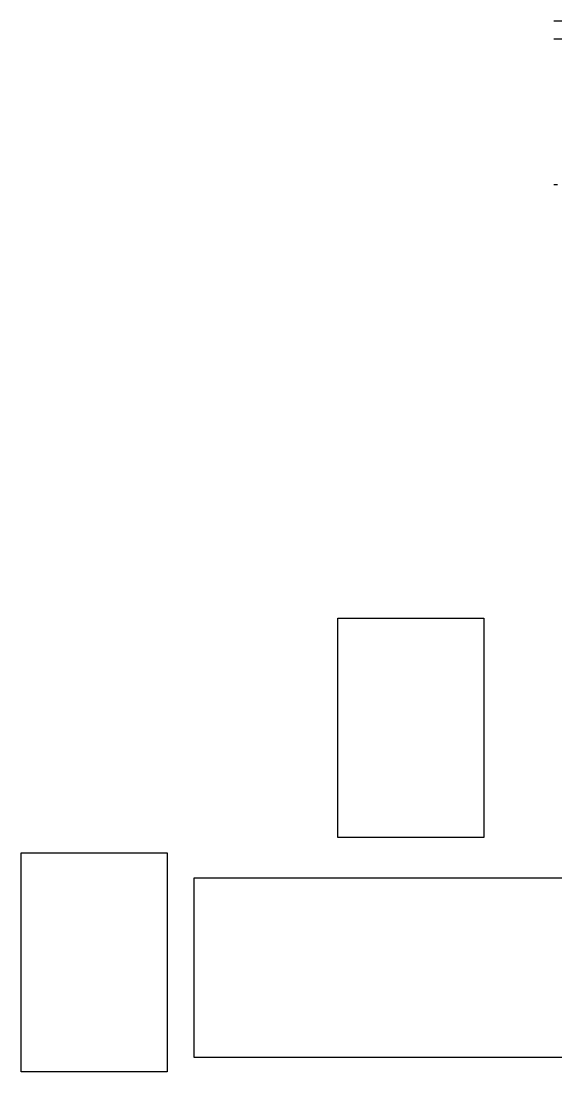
# Model space of a CAD drawing. Header units: millimetres. Extents: x -9564 to 18143, y -28921 to 24346.
# Drawn here: x 111 to 3038, y 18593 to 24346 of the extents above; entities that cross this region are included whole.
import ezdxf

# ---------------------------------------------------------------- set-up
doc = ezdxf.new("R2010")
doc.units = ezdxf.units.MM
doc.header["$LTSCALE"] = 100
doc.layers.add('Maquinas', color=200, linetype='Continuous')

msp = doc.modelspace()

# ---------------------------------------------------------------- linework, layer by layer
for p, q in [((17823.8, 24346.3), (3026.3, 24346.3)), ((17823.8, 24246.3), (3026.3, 24246.3)), ((1844.1, 21076.8), (2644.1, 21076.8)), ((1844.1, 19876.8), (1844.1, 21076.8)), ((2644.1, 21076.8), (2644.1, 19876.8)), ((2644.1, 19876.8), (1844.1, 19876.8)), ((111.2, 19793.3), (911.2, 19793.3)), ((111.2, 18593.3), (111.2, 19793.3)), ((911.2, 19793.3), (911.2, 18593.3)), ((5076.9, 19655.1), (1056.9, 19655.1)), ((1056.9, 19655.1), (1056.9, 18675.1)), ((1056.9, 18675.1), (5076.9, 18675.1)), ((911.2, 18593.3), (111.2, 18593.3))]:
    msp.add_line(p, q)
at = {"layer": 'Maquinas'}
msp.add_line((3026.3, 23451), (3045.7, 23451), dxfattribs=at)

doc.saveas('drawing.dxf')
